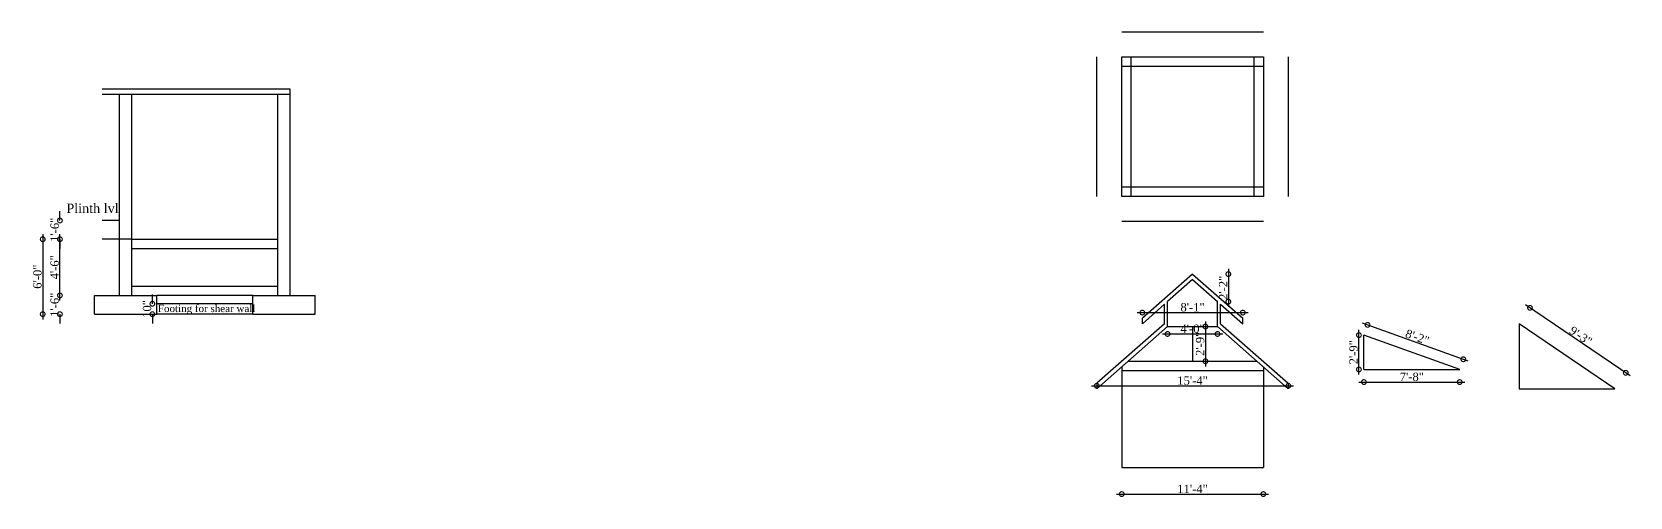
# Model space of a CAD drawing. Header units: inches. Extents: x 252 to 7097, y -1231 to 114.
# Drawn here: x 5562 to 7097, y -1231 to -784 of the extents above; entities that cross this region are included whole.
import ezdxf

# ---------------------------------------------------------------- set-up
doc = ezdxf.new("R2010")
doc.units = ezdxf.units.IN
doc.header["$LTSCALE"] = 5
doc.header["$MEASUREMENT"] = 0
doc.header["$PDMODE"] = 2
doc.linetypes.add('DASHED2', pattern=[0.375, 0.25, -0.125])
doc.layers.add('Dimention', color=7, linetype='Continuous', lineweight=5)
doc.layers.add('river', color=7, linetype='DASHED2', lineweight=25)
doc.styles.add('14 INCH', font='times.ttf', dxfattribs={"height": 14})
doc.styles.add('Times', font='times.ttf')
doc.dimstyles.new('D100', dxfattribs={"dimtxt": 8, "dimasz": 9, "dimexe": 5, "dimexo": 0, "dimgap": 1, "dimtad": 1, "dimdec": 0, "dimzin": 3, "dimdsep": 46, "dimlunit": 4, "dimtxsty": 'Times', "dimblk": 'DOTSMALL', "dimcen": 0.09, "dimdle": 5, "dimse1": 1, "dimse2": 1, "dimaunit": 1, "dimadec": 3, "dimazin": 0, "dimtfac": 1, "dimtdec": 0, "dimtix": 1, "dimtofl": 0, "dimtmove": 1, "dimatfit": 0, "dimfxl": 1, "dimtolj": 1, "dimtzin": 0, "dimarcsym": 0})

# ---------------------------------------------------------------- blocks, each defined once
blk = doc.blocks.new('_DotSmall')
at = {"layer": 'Dimention', "color": 0, "const_width": 0.5}
blk.add_lwpolyline([(-0.0625, 0, 1), (0.0625, 0, 1)], format="xyb", close=True, dxfattribs=at)
blk = doc.blocks.new('*D128')
at = {"layer": 'Defpoints', "color": 0, "linetype": 'Continuous', "ltscale": 20, "transparency": 16777216}
for p in [(5658.3, -982.9), (5572.6, -1054.9), (5658.3, -1054.9)]:
    blk.add_point(p, dxfattribs=at)
at = {"layer": 'river', "color": 0, "linetype": 'Continuous', "lineweight": -2, "ltscale": 20, "transparency": 16777216}
blk.add_line((5572.6, -977.9), (5572.6, -1059.9), dxfattribs=at)
at = {"layer": 'river', "color": 0, "linetype": 'Continuous', "lineweight": -2, "ltscale": 20, "transparency": 16777216, "xscale": 9, "yscale": 9, "zscale": 9}
for p, rotation in [((5572.6, -982.9), 90), ((5572.6, -1054.9), 270)]:
    blk.add_blockref('_DotSmall', p, dxfattribs=dict(at, rotation=rotation))
at = {"layer": 'river', "color": 0, "linetype": 'Continuous', "ltscale": 20, "transparency": 16777216, "insert": (5567.5, -1018.9), "char_height": 8, "attachment_point": 5, "rotation": 90, "style": 'Times'}
blk.add_mtext('\\A1;6\'-0"', dxfattribs=at)
blk = doc.blocks.new('*D132')
at = {"layer": 'Defpoints', "color": 0, "linetype": 'Continuous', "ltscale": 20, "transparency": 16777216}
for p in [(5589.1, -982.9), (5658.3, -982.9), (5682.3, -1036.9)]:
    blk.add_point(p, dxfattribs=at)
at = {"layer": 'river', "color": 0, "linetype": 'Continuous', "lineweight": -2, "ltscale": 20, "transparency": 16777216}
blk.add_line((5589.1, -1041.9), (5589.1, -977.9), dxfattribs=at)
at = {"layer": 'river', "color": 0, "linetype": 'Continuous', "lineweight": -2, "ltscale": 20, "transparency": 16777216, "xscale": 9, "yscale": 9, "zscale": 9}
for p, rotation in [((5589.1, -982.9), 90), ((5589.1, -1036.9), 270)]:
    blk.add_blockref('_DotSmall', p, dxfattribs=dict(at, rotation=rotation))
at = {"layer": 'river', "color": 0, "linetype": 'Continuous', "ltscale": 20, "transparency": 16777216, "insert": (5584.1, -1009.9), "char_height": 8, "attachment_point": 5, "rotation": 90, "style": 'Times'}
blk.add_mtext('\\A1;4\'-6"', dxfattribs=at)
blk = doc.blocks.new('*D134')
at = {"layer": 'Defpoints', "color": 0, "linetype": 'Continuous', "ltscale": 20, "transparency": 16777216}
for p in [(5629.7, -964.9), (5589.1, -982.9), (5629.7, -982.9)]:
    blk.add_point(p, dxfattribs=at)
at = {"layer": 'river', "color": 0, "linetype": 'Continuous', "lineweight": -2, "ltscale": 20, "transparency": 16777216}
for p, q in [((5589.1, -964.9), (5589.1, -955.9)), ((5589.1, -982.9), (5589.1, -991.9))]:
    blk.add_line(p, q, dxfattribs=at)
at = {"layer": 'river', "color": 0, "linetype": 'Continuous', "lineweight": -2, "ltscale": 20, "transparency": 16777216, "xscale": 9, "yscale": 9, "zscale": 9}
for p, rotation in [((5589.1, -964.9), 270), ((5589.1, -982.9), 90)]:
    blk.add_blockref('_DotSmall', p, dxfattribs=dict(at, rotation=rotation))
at = {"layer": 'river', "color": 0, "linetype": 'Continuous', "ltscale": 20, "transparency": 16777216, "insert": (5584.1, -973.9), "char_height": 8, "attachment_point": 5, "rotation": 90, "style": 'Times'}
blk.add_mtext('\\A1;1\'-6"', dxfattribs=at)
blk = doc.blocks.new('*D141')
at = {"layer": 'Defpoints', "color": 0, "linetype": 'Continuous', "ltscale": 20, "transparency": 16777216}
for p in [(5589.1, -1036.9), (5622.3, -1036.9), (5622.3, -1054.9)]:
    blk.add_point(p, dxfattribs=at)
at = {"layer": 'river', "color": 0, "linetype": 'Continuous', "lineweight": -2, "ltscale": 20, "transparency": 16777216}
for p, q in [((5589.1, -1036.9), (5589.1, -1027.9)), ((5589.1, -1054.9), (5589.1, -1063.9))]:
    blk.add_line(p, q, dxfattribs=at)
at = {"layer": 'river', "color": 0, "linetype": 'Continuous', "lineweight": -2, "ltscale": 20, "transparency": 16777216, "xscale": 9, "yscale": 9, "zscale": 9}
for p, rotation in [((5589.1, -1036.9), 270), ((5589.1, -1054.9), 90)]:
    blk.add_blockref('_DotSmall', p, dxfattribs=dict(at, rotation=rotation))
at = {"layer": 'river', "color": 0, "linetype": 'Continuous', "ltscale": 20, "transparency": 16777216, "insert": (5584.1, -1045.9), "char_height": 8, "attachment_point": 5, "rotation": 90, "style": 'Times'}
blk.add_mtext('\\A1;1\'-6"', dxfattribs=at)
blk = doc.blocks.new('*D142')
at = {"layer": 'Defpoints', "color": 0, "linetype": 'Continuous', "ltscale": 20, "transparency": 16777216}
for p in [(5677.9, -1044.9), (5682.3, -1044.9), (5682.3, -1054.9)]:
    blk.add_point(p, dxfattribs=at)
at = {"layer": 'river', "color": 0, "linetype": 'Continuous', "lineweight": -2, "ltscale": 20, "transparency": 16777216}
for p, q in [((5677.9, -1044.9), (5677.9, -1035.9)), ((5677.9, -1054.9), (5677.9, -1063.9))]:
    blk.add_line(p, q, dxfattribs=at)
at = {"layer": 'river', "color": 0, "linetype": 'Continuous', "lineweight": -2, "ltscale": 20, "transparency": 16777216, "xscale": 9, "yscale": 9, "zscale": 9}
for p, rotation in [((5677.9, -1044.9), 270), ((5677.9, -1054.9), 90)]:
    blk.add_blockref('_DotSmall', p, dxfattribs=dict(at, rotation=rotation))
at = {"layer": 'river', "color": 0, "linetype": 'Continuous', "ltscale": 20, "transparency": 16777216, "insert": (5672.8, -1049.9), "char_height": 8, "attachment_point": 5, "rotation": 90, "style": 'Times'}
blk.add_mtext('\\A1;10"', dxfattribs=at)
blk = doc.blocks.new('*D144')
at = {"layer": 'Defpoints', "color": 0, "linetype": 'Continuous', "ltscale": 20, "transparency": 16777216}
for p in [(6677, -1066.8), (6677, -1100.1), (6689.4, -1100.1)]:
    blk.add_point(p, dxfattribs=at)
at = {"layer": 'river', "color": 0, "linetype": 'Continuous', "lineweight": -2, "ltscale": 20, "transparency": 16777216}
blk.add_line((6689.4, -1061.8), (6689.4, -1105.1), dxfattribs=at)
at = {"layer": 'river', "color": 0, "linetype": 'Continuous', "lineweight": -2, "ltscale": 20, "transparency": 16777216, "xscale": 9, "yscale": 9, "zscale": 9}
for p, rotation in [((6689.4, -1066.8), 90), ((6689.4, -1100.1), 270)]:
    blk.add_blockref('_DotSmall', p, dxfattribs=dict(at, rotation=rotation))
at = {"layer": 'river', "color": 0, "linetype": 'Continuous', "ltscale": 20, "transparency": 16777216, "insert": (6684.3, -1083.4), "char_height": 8, "attachment_point": 5, "rotation": 90, "style": 'Times'}
blk.add_mtext('\\A1;2\'-9"', dxfattribs=at)
blk = doc.blocks.new('*D145')
at = {"layer": 'Defpoints', "color": 0, "linetype": 'Continuous', "ltscale": 20, "transparency": 16777216}
for p in [(6653, -1066.8), (6701, -1066.8), (6701, -1073.9)]:
    blk.add_point(p, dxfattribs=at)
at = {"layer": 'river', "color": 0, "linetype": 'Continuous', "lineweight": -2, "ltscale": 20, "transparency": 16777216}
blk.add_line((6648, -1073.9), (6706, -1073.9), dxfattribs=at)
at = {"layer": 'river', "color": 0, "linetype": 'Continuous', "lineweight": -2, "ltscale": 20, "transparency": 16777216, "xscale": 9, "yscale": 9, "zscale": 9, "rotation": 180}
blk.add_blockref('_DotSmall', (6653, -1073.9), dxfattribs=at)
at = {"layer": 'river', "color": 0, "linetype": 'Continuous', "lineweight": -2, "ltscale": 20, "transparency": 16777216, "xscale": 9, "yscale": 9, "zscale": 9}
blk.add_blockref('_DotSmall', (6701, -1073.9), dxfattribs=at)
at = {"layer": 'river', "color": 0, "linetype": 'Continuous', "ltscale": 20, "transparency": 16777216, "insert": (6677, -1068.9), "char_height": 8, "attachment_point": 5, "style": 'Times'}
blk.add_mtext('\\A1;4\'-0"', dxfattribs=at)
blk = doc.blocks.new('*D146')
at = {"layer": 'Defpoints', "color": 0, "linetype": 'Continuous', "ltscale": 20, "transparency": 16777216}
for p in [(6585, -1121.1), (6769, -1121.1), (6769, -1123.7)]:
    blk.add_point(p, dxfattribs=at)
at = {"layer": 'river', "color": 0, "linetype": 'Continuous', "lineweight": -2, "ltscale": 20, "transparency": 16777216}
blk.add_line((6580, -1123.7), (6774, -1123.7), dxfattribs=at)
at = {"layer": 'river', "color": 0, "linetype": 'Continuous', "lineweight": -2, "ltscale": 20, "transparency": 16777216, "xscale": 9, "yscale": 9, "zscale": 9, "rotation": 180}
blk.add_blockref('_DotSmall', (6585, -1123.7), dxfattribs=at)
at = {"layer": 'river', "color": 0, "linetype": 'Continuous', "lineweight": -2, "ltscale": 20, "transparency": 16777216, "xscale": 9, "yscale": 9, "zscale": 9}
blk.add_blockref('_DotSmall', (6769, -1123.7), dxfattribs=at)
at = {"layer": 'river', "color": 0, "linetype": 'Continuous', "ltscale": 20, "transparency": 16777216, "insert": (6677, -1118.7), "char_height": 8, "attachment_point": 5, "style": 'Times'}
blk.add_mtext('\\A1;15\'-4"', dxfattribs=at)
blk = doc.blocks.new('*D147')
at = {"layer": 'Defpoints', "color": 0, "linetype": 'Continuous', "ltscale": 20, "transparency": 16777216}
for p in [(6725.3, -1053.4), (6628.8, -1064.1), (6725.3, -1064.1)]:
    blk.add_point(p, dxfattribs=at)
at = {"layer": 'river', "color": 0, "linetype": 'Continuous', "lineweight": -2, "ltscale": 20, "transparency": 16777216}
blk.add_line((6623.8, -1053.4), (6730.3, -1053.4), dxfattribs=at)
at = {"layer": 'river', "color": 0, "linetype": 'Continuous', "lineweight": -2, "ltscale": 20, "transparency": 16777216, "xscale": 9, "yscale": 9, "zscale": 9, "rotation": 180}
blk.add_blockref('_DotSmall', (6628.8, -1053.4), dxfattribs=at)
at = {"layer": 'river', "color": 0, "linetype": 'Continuous', "lineweight": -2, "ltscale": 20, "transparency": 16777216, "xscale": 9, "yscale": 9, "zscale": 9}
blk.add_blockref('_DotSmall', (6725.3, -1053.4), dxfattribs=at)
at = {"layer": 'river', "color": 0, "linetype": 'Continuous', "ltscale": 20, "transparency": 16777216, "insert": (6677, -1048.3), "char_height": 8, "attachment_point": 5, "style": 'Times'}
blk.add_mtext('\\A1;8\'-1"', dxfattribs=at)
blk = doc.blocks.new('*D148')
at = {"layer": 'Defpoints', "color": 0, "linetype": 'Continuous', "ltscale": 20, "transparency": 16777216}
for p in [(6677, -1016.4), (6677, -1042.8), (6711.4, -1042.8)]:
    blk.add_point(p, dxfattribs=at)
at = {"layer": 'river', "color": 0, "linetype": 'Continuous', "lineweight": -2, "ltscale": 20, "transparency": 16777216}
blk.add_line((6711.4, -1011.4), (6711.4, -1047.8), dxfattribs=at)
at = {"layer": 'river', "color": 0, "linetype": 'Continuous', "lineweight": -2, "ltscale": 20, "transparency": 16777216, "xscale": 9, "yscale": 9, "zscale": 9}
for p, rotation in [((6711.4, -1016.4), 90), ((6711.4, -1042.8), 270)]:
    blk.add_blockref('_DotSmall', p, dxfattribs=dict(at, rotation=rotation))
at = {"layer": 'river', "color": 0, "linetype": 'Continuous', "ltscale": 20, "transparency": 16777216, "insert": (6706.4, -1029.6), "char_height": 8, "attachment_point": 5, "rotation": 90, "style": 'Times'}
blk.add_mtext('\\A1;2\'-2"', dxfattribs=at)
blk = doc.blocks.new('*D149')
at = {"layer": 'Defpoints', "color": 0, "linetype": 'Continuous', "ltscale": 20, "transparency": 16777216}
for p in [(6609, -1202.1), (6745, -1202.1), (6745, -1227.7)]:
    blk.add_point(p, dxfattribs=at)
at = {"layer": 'river', "color": 0, "linetype": 'Continuous', "lineweight": -2, "ltscale": 20, "transparency": 16777216}
blk.add_line((6604, -1227.7), (6750, -1227.7), dxfattribs=at)
at = {"layer": 'river', "color": 0, "linetype": 'Continuous', "lineweight": -2, "ltscale": 20, "transparency": 16777216, "xscale": 9, "yscale": 9, "zscale": 9, "rotation": 180}
blk.add_blockref('_DotSmall', (6609, -1227.7), dxfattribs=at)
at = {"layer": 'river', "color": 0, "linetype": 'Continuous', "lineweight": -2, "ltscale": 20, "transparency": 16777216, "xscale": 9, "yscale": 9, "zscale": 9}
blk.add_blockref('_DotSmall', (6745, -1227.7), dxfattribs=at)
at = {"layer": 'river', "color": 0, "linetype": 'Continuous', "ltscale": 20, "transparency": 16777216, "insert": (6677, -1222.7), "char_height": 8, "attachment_point": 5, "style": 'Times'}
blk.add_mtext('\\A1;11\'-4"', dxfattribs=at)
blk = doc.blocks.new('*D151')
at = {"layer": 'Defpoints', "color": 0, "linetype": 'Continuous', "ltscale": 20, "transparency": 16777216}
for p in [(6845.1, -1065.2), (6841.6, -1075), (6933.6, -1108)]:
    blk.add_point(p, dxfattribs=at)
at = {"layer": 'river', "color": 0, "linetype": 'Continuous', "lineweight": -2, "ltscale": 20, "transparency": 16777216}
blk.add_line((6941.8, -1099.9), (6840.4, -1063.5), dxfattribs=at)
at = {"layer": 'river', "color": 0, "linetype": 'Continuous', "lineweight": -2, "ltscale": 20, "transparency": 16777216, "xscale": 9, "yscale": 9, "zscale": 9}
for p, rotation in [((6845.1, -1065.2), 160.2681021628077), ((6937.1, -1098.2), 340.2681021628077)]:
    blk.add_blockref('_DotSmall', p, dxfattribs=dict(at, rotation=rotation))
at = {"layer": 'river', "color": 0, "linetype": 'Continuous', "ltscale": 20, "transparency": 16777216, "insert": (6892.9, -1076.9), "char_height": 8, "attachment_point": 5, "rotation": 340.2681, "style": 'Times'}
blk.add_mtext('\\A1;8\'-2"', dxfattribs=at)
blk = doc.blocks.new('*D152')
at = {"layer": 'Defpoints', "color": 0, "linetype": 'Continuous', "ltscale": 20, "transparency": 16777216}
for p in [(6836.8, -1075), (6841.6, -1075), (6841.6, -1108)]:
    blk.add_point(p, dxfattribs=at)
at = {"layer": 'river', "color": 0, "linetype": 'Continuous', "lineweight": -2, "ltscale": 20, "transparency": 16777216}
blk.add_line((6836.8, -1113), (6836.8, -1070), dxfattribs=at)
at = {"layer": 'river', "color": 0, "linetype": 'Continuous', "lineweight": -2, "ltscale": 20, "transparency": 16777216, "xscale": 9, "yscale": 9, "zscale": 9}
for p, rotation in [((6836.8, -1075), 90), ((6836.8, -1108), 270)]:
    blk.add_blockref('_DotSmall', p, dxfattribs=dict(at, rotation=rotation))
at = {"layer": 'river', "color": 0, "linetype": 'Continuous', "ltscale": 20, "transparency": 16777216, "insert": (6831.7, -1091.5), "char_height": 8, "attachment_point": 5, "rotation": 90, "style": 'Times'}
blk.add_mtext('\\A1;2\'-9"', dxfattribs=at)
blk = doc.blocks.new('*D153')
at = {"layer": 'Defpoints', "color": 0, "linetype": 'Continuous', "ltscale": 20, "transparency": 16777216}
for p in [(6841.6, -1108), (6933.6, -1108), (6933.6, -1120.1)]:
    blk.add_point(p, dxfattribs=at)
at = {"layer": 'river', "color": 0, "linetype": 'Continuous', "lineweight": -2, "ltscale": 20, "transparency": 16777216}
blk.add_line((6836.6, -1120.1), (6938.6, -1120.1), dxfattribs=at)
at = {"layer": 'river', "color": 0, "linetype": 'Continuous', "lineweight": -2, "ltscale": 20, "transparency": 16777216, "xscale": 9, "yscale": 9, "zscale": 9, "rotation": 180}
blk.add_blockref('_DotSmall', (6841.6, -1120.1), dxfattribs=at)
at = {"layer": 'river', "color": 0, "linetype": 'Continuous', "lineweight": -2, "ltscale": 20, "transparency": 16777216, "xscale": 9, "yscale": 9, "zscale": 9}
blk.add_blockref('_DotSmall', (6933.6, -1120.1), dxfattribs=at)
at = {"layer": 'river', "color": 0, "linetype": 'Continuous', "ltscale": 20, "transparency": 16777216, "insert": (6887.6, -1115.1), "char_height": 8, "attachment_point": 5, "style": 'Times'}
blk.add_mtext('\\A1;7\'-8"', dxfattribs=at)
blk = doc.blocks.new('*D154')
at = {"layer": 'Defpoints', "color": 0, "linetype": 'Continuous', "ltscale": 20, "transparency": 16777216}
for p in [(7001.1, -1048.8), (6990.7, -1064.1), (7082.7, -1126.5)]:
    blk.add_point(p, dxfattribs=at)
at = {"layer": 'river', "color": 0, "linetype": 'Continuous', "lineweight": -2, "ltscale": 20, "transparency": 16777216}
blk.add_line((7097.2, -1114), (6996.9, -1046), dxfattribs=at)
at = {"layer": 'river', "color": 0, "linetype": 'Continuous', "lineweight": -2, "ltscale": 20, "transparency": 16777216, "xscale": 9, "yscale": 9, "zscale": 9}
for p, rotation in [((7001.1, -1048.8), 145.85523395637), ((7093.1, -1111.2), 325.8552339563699)]:
    blk.add_blockref('_DotSmall', p, dxfattribs=dict(at, rotation=rotation))
at = {"layer": 'river', "color": 0, "linetype": 'Continuous', "ltscale": 20, "transparency": 16777216, "insert": (7049.9, -1075.8), "char_height": 8, "attachment_point": 5, "rotation": 325.8552, "style": 'Times'}
blk.add_mtext('\\A1;9\'-3"', dxfattribs=at)

msp = doc.modelspace()

# ---------------------------------------------------------------- linework, layer by layer
at = {"layer": 'river', "color": 1, "linetype": 'Continuous', "ltscale": 20}
for p, q in [((6609, -783.8), (6745, -783.8)), ((6585, -941.8), (6585, -807.8)), ((6609, -807.8), (6745, -807.8)), ((6609, -941.8), (6609, -807.8)), ((6618, -941.8), (6618, -807.8)), ((6736, -807.8), (6736, -941.8)), ((6745, -807.8), (6745, -941.8)), ((6769, -807.8), (6769, -941.8)), ((6609, -816.8), (6745, -816.8)), ((6745, -932.8), (6609, -932.8)), ((6745, -941.8), (6609, -941.8)), ((6745, -965.8), (6609, -965.8)), ((6677, -1016.4), (6628.8, -1058.8)), ((6677, -1021.7), (6653, -1042.8)), ((6677, -1016.4), (6725.3, -1058.8)), ((6677, -1021.7), (6701, -1042.8)), ((6653, -1066.8), (6653, -1042.8)), ((6701, -1066.8), (6701, -1042.8)), ((6650, -1045.4), (6628.8, -1064.1)), ((6628.8, -1064.1), (6628.8, -1058.8)), ((6650, -1064.1), (6650, -1045.4)), ((6704, -1064.1), (6704, -1045.4)), ((6704, -1045.4), (6725.3, -1064.1)), ((6725.3, -1064.1), (6725.3, -1058.8)), ((6650, -1064.1), (6585, -1121.1)), ((6653, -1066.8), (6585, -1126.5)), ((6653, -1066.8), (6701, -1066.8)), ((6677, -1066.8), (6677, -1100.1)), ((6701, -1066.8), (6769, -1126.5)), ((6704, -1064.1), (6769, -1121.1)), ((6990.7, -1064.1), (6990.7, -1126.5)), ((7082.7, -1126.5), (6990.7, -1064.1)), ((6841.6, -1108), (6841.6, -1075)), ((6933.6, -1108), (6841.6, -1075)), ((6615.1, -1100.1), (6739, -1100.1)), ((6609, -1105.4), (6609, -1202.1)), ((6609, -1109.1), (6745, -1109.1)), ((6745, -1105.4), (6745, -1202.1)), ((6841.6, -1108), (6933.6, -1108)), ((6585, -1121.1), (6585, -1126.5)), ((6769, -1121.1), (6769, -1126.5)), ((6990.7, -1126.5), (7082.7, -1126.5)), ((6609, -1202.1), (6745, -1202.1))]:
    msp.add_line(p, q, dxfattribs=at)
at = {"layer": 'river', "color": 85, "linetype": 'Continuous', "ltscale": 20, "true_color": 0x58ba48}
for p, q in [((5810.3, -838.9), (5629.7, -838.9)), ((5810.3, -843.9), (5629.7, -843.9)), ((5646.3, -1036.9), (5646.3, -843.9)), ((5658.3, -1036.9), (5658.3, -843.9)), ((5798.3, -1036.9), (5798.3, -843.9)), ((5810.3, -1036.9), (5810.3, -838.9)), ((5646.3, -964.9), (5629.7, -964.9)), ((5658.3, -982.9), (5629.7, -982.9)), ((5658.3, -982.9), (5798.3, -982.9)), ((5658.3, -991.9), (5798.3, -991.9)), ((5658.3, -1027.9), (5798.3, -1027.9)), ((5622.3, -1036.9), (5682.3, -1036.9)), ((5622.3, -1054.9), (5622.3, -1036.9)), ((5682.3, -1054.9), (5682.3, -1036.9)), ((5774.3, -1036.9), (5682.3, -1036.9)), ((5774.3, -1036.9), (5834.3, -1036.9)), ((5774.3, -1054.9), (5774.3, -1036.9)), ((5834.3, -1054.9), (5834.3, -1036.9)), ((5622.3, -1054.9), (5682.3, -1054.9)), ((5774.3, -1044.9), (5682.3, -1044.9)), ((5774.3, -1054.9), (5682.3, -1054.9)), ((5774.3, -1054.9), (5834.3, -1054.9))]:
    msp.add_line(p, q, dxfattribs=at)

# ---------------------------------------------------------------- texts
at = {"layer": 'river', "color": 1, "linetype": 'Continuous', "ltscale": 20, "attachment_point": 1, "style": '14 INCH'}
for s, insert, char_height in [('Plinth lvl', (5595.3, -948.7), 9), ('Footing for shear wall', (5683.2, -1045.9), 7)]:
    msp.add_mtext_dynamic_manual_height_columns(s, width=93.103, gutter_width=70, heights=[0], dxfattribs=dict(at, insert=insert, char_height=char_height))

# ---------------------------------------------------------------- dimensions: what is measured, and where the dimension line sits
at = {"layer": 'river', "color": 85, "linetype": 'Continuous', "ltscale": 20, "true_color": 0x58ba48}
for base, p1, p2, picture, middle in [((5589.1, -982.9), (5629.7, -964.9), (5629.7, -982.9), '*D134', (5584.1, -973.9)), ((5572.6, -1054.9), (5658.3, -982.9), (5658.3, -1054.9), '*D128', (5567.5, -1018.9)), ((5589.1, -982.9), (5682.3, -1036.9), (5658.3, -982.9), '*D132', (5584.1, -1009.9)), ((5589.1, -1036.9), (5622.3, -1054.9), (5622.3, -1036.9), '*D141', (5584.1, -1045.9)), ((5677.9, -1044.9), (5682.3, -1054.9), (5682.3, -1044.9), '*D142', (5672.8, -1049.9))]:
    dim = msp.add_linear_dim(base=base, p1=p1, p2=p2, angle=90, dimstyle='D100', dxfattribs=at)
    dim.commit()
    dim.dimension.update_dxf_attribs({"geometry": picture, "text_midpoint": middle})
at = {"layer": 'river', "color": 1, "linetype": 'Continuous', "ltscale": 20}
for base, p1, p2, picture, middle in [((6711.4, -1042.8), (6677, -1016.4), (6677, -1042.8), '*D148', (6706.4, -1029.6)), ((6689.4, -1100.1), (6677, -1066.8), (6677, -1100.1), '*D144', (6684.3, -1083.4)), ((6836.8, -1075), (6841.6, -1108), (6841.6, -1075), '*D152', (6831.7, -1091.5))]:
    dim = msp.add_linear_dim(base=base, p1=p1, p2=p2, angle=90, dimstyle='D100', dxfattribs=at)
    dim.commit()
    dim.dimension.update_dxf_attribs({"geometry": picture, "text_midpoint": middle})
for base, p1, p2, picture, middle in [((6725.3005, -1053.3729), (6628.7587, -1064.0752), (6725.3005, -1064.0752), '*D147', (6677.0296, -1048.3036)), ((6701, -1073.9), (6653, -1066.8), (6701, -1066.8), '*D145', (6677, -1068.9)), ((6769, -1123.7), (6585, -1121.1), (6769, -1121.1), '*D146', (6677, -1118.7)), ((6933.6, -1120.1), (6841.6, -1108), (6933.6, -1108), '*D153', (6887.6, -1115.1)), ((6745, -1227.7), (6609, -1202.1), (6745, -1202.1), '*D149', (6677, -1222.7))]:
    dim = msp.add_linear_dim(base=base, p1=p1, p2=p2, dimstyle='D100', dxfattribs=at)
    dim.commit()
    dim.dimension.update_dxf_attribs({"geometry": picture, "text_midpoint": middle})
for p1, p2, distance, picture, middle in [((7082.7, -1126.5), (6990.7, -1064.1), -18.4, '*D154', (7049.9, -1075.8)), ((6933.6, -1108), (6841.6, -1075), -10.5, '*D151', (6892.9, -1076.9))]:
    dim = msp.add_aligned_dim(p1=p1, p2=p2, distance=distance, dimstyle='D100', dxfattribs=at)
    dim.commit()
    dim.dimension.update_dxf_attribs({"geometry": picture, "text_midpoint": middle})

doc.saveas('drawing.dxf')
